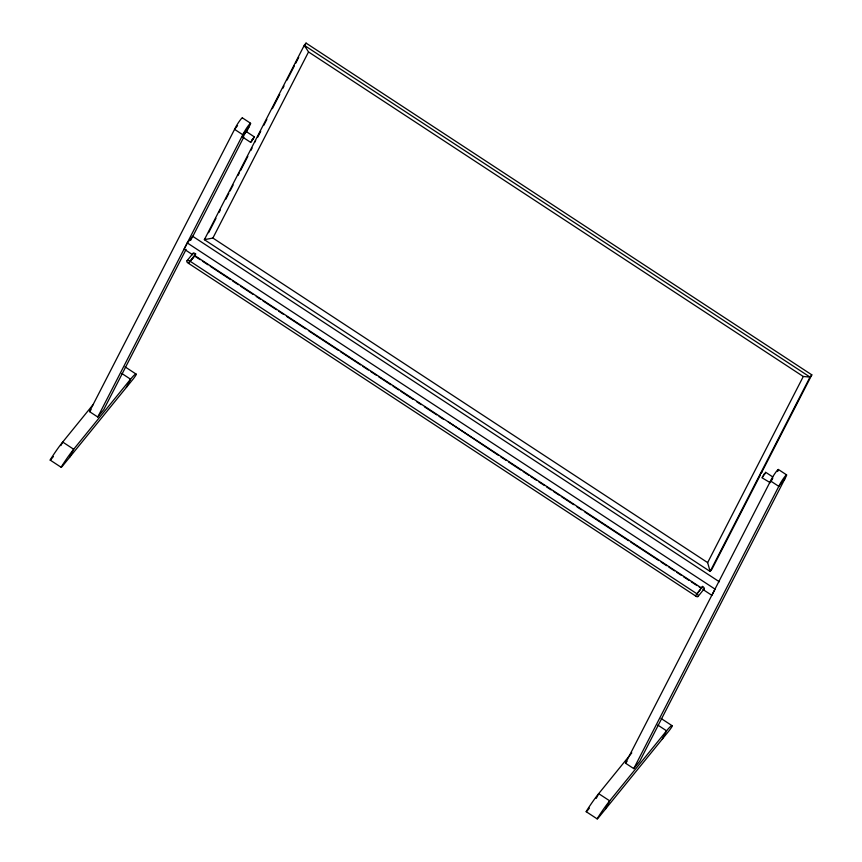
<?xml version="1.0" encoding="UTF-8"?>
<svg xmlns="http://www.w3.org/2000/svg" width="862" height="862" viewBox="0 0 862 862"><rect width="100%" height="100%" fill="white"/><g stroke="black" fill="none" stroke-linecap="round" stroke-linejoin="round"><path stroke-width="1.29" d="M61.18 467.301L61.601 466.417A24.739 2.575 -56.7 0 1 73.69 449.253L130.561 379.205A24.739 2.575 -56.7 0 1 136.271 374.453L135.668 375.563A6.961 0.722 -56.7 0 1 133.05 379.183L62.7 465.825A6.961 0.722 -56.7 0 1 61.18 467.301L50.19 460.092L50.61 459.209A24.739 2.575 -56.7 0 1 62.7 442.044L93.258 404.407M189.877 261.1L696.712 593.638M597.183 818.9L597.603 818.016A24.739 2.575 -56.7 0 1 609.693 800.852L666.563 730.814A24.739 2.575 -56.7 0 1 672.274 726.052L671.66 727.172A6.961 0.722 -56.7 0 1 669.041 730.782L598.702 817.424A6.961 0.722 -56.7 0 1 597.183 818.9L586.192 811.692L586.602 810.808A24.739 2.575 -56.7 0 1 598.691 793.643L631.792 752.871M765.445 472.645L761.911 477.731L770.251 482.688M245.713 132.339L246.026 131.412L242.405 136.95L250.648 142.359L252.286 140.463M60.879 445.589L62.7 442.044L73.69 449.253L69.445 457.528M186.106 249.387L103.742 409.644L97.762 417.014L89.508 411.605L235.638 127.285A6.616 0.69 -56.7 0 1 239.981 120.389A6.616 0.69 -56.7 0 1 242.373 118.191M97.762 417.014L243.881 132.694A6.616 0.69 -56.7 0 1 249.107 124.667A6.616 0.69 -56.7 0 1 249.861 125.324L246.349 132.177M719.339 581.775L192.711 236.317L187.323 242.955L184.134 249.161L192.689 254.764M190.588 240.455L192.711 236.317M192.258 237.427L243.881 136.961M188.595 263.384L195.642 253.945L194.823 253.396A1.649 1.153 39.1 0 0 192.819 253.827M126.315 387.48L130.561 379.205L121.768 373.44M195.642 253.945L194.586 256.014L200.189 259.688M208.615 232.697L215.963 218.388M219.034 212.429L220.263 210.048M225.769 199.316L228.839 193.347M230.068 190.965L233.128 185.007M238.031 175.46L239.259 173.079M240.476 170.698L247.836 156.388M250.896 150.419L252.124 148.038M257.641 137.306L260.701 131.347M263.772 125.378L266.832 119.419M272.349 108.687L279.708 94.378M282.768 88.409L283.997 86.028M287.057 80.069L294.416 65.76M295.634 63.368L298.705 57.409M304.221 46.677L306.053 43.1L811.821 374.862L761.566 472.645M205.565 238.214L204.369 239.679L710.126 571.452L810.021 377.082L304.264 45.309L204.369 239.679L212.882 238.052L308.531 51.946L304.264 45.309L306.053 43.1M448.229 421.841L498.473 455.351M760.338 475.037L711.926 569.232L710.126 571.452L707.648 562.606L803.298 376.5L810.021 377.082L811.821 374.862M695.451 595.868L702.508 586.429L703.327 586.968A1.649 1.153 39.1 0 1 703.026 589.349M702.508 586.429L701.442 588.498L699.201 587.022M596.267 798.374L598.691 793.643L609.693 800.852L605.436 809.127M633.753 768.613L779.873 484.293A6.616 0.69 -56.7 0 1 785.099 476.266A6.616 0.69 -56.7 0 1 785.864 476.923L639.744 761.243L633.753 768.613L625.51 763.204L771.63 478.884A6.616 0.69 -56.7 0 1 776.856 470.857A6.616 0.69 -56.7 0 1 777.621 471.514M662.307 739.079L666.563 730.814L657.76 725.039M252.932 139.094C253.859 137.069 250.659 141.939 252.21 140.194M764.185 474.466L764.443 473.852L763.301 475.792M770.466 482.214L771.199 480.931M245.39 132.931L244.043 135.054M253.223 139.03L254.268 136.821L246.026 131.412M761.275 472.936L761.696 472.053L760.403 474.143M764.486 474.402L764.896 473.712M771.662 480.209L772.136 479.498M243.58 135.7L242.405 136.95M255.637 140.56L254.786 142.219M762.654 477.031L763.086 476.481M235.315 128.438L237.567 125.669M248.806 127.393L242.815 134.763L234.572 129.354M187.108 260.669L193.099 253.299M190.179 261.283L194.79 255.594L701.657 588.078M190.836 260.615L193.831 256.93M89.508 411.605L91.006 409.762M51.709 458.606L53.39 456.537M772.815 478.194L770.563 480.953L778.817 486.362L784.797 478.992M697.035 593.767L700.116 589.974M698.004 596.515L703.985 589.145M625.51 763.204L627.008 761.361M587.712 810.205L589.392 808.136M254.268 136.821L250.648 142.359M308.531 51.946L803.298 376.5M242.373 117.868L250.616 123.277M778.364 469.467L786.607 474.876M765.531 472.193L772.751 476.923M212.882 238.052L707.648 562.606M187.323 242.955L715.072 589.145L711.883 595.351L703.338 589.737M202.43 261.154L208.033 264.839M210.285 266.304L230.466 279.547M232.708 281.023L238.311 284.697M240.563 286.173L252.889 294.265M256.262 296.463L260.744 299.405M262.985 300.881L276.443 309.706M278.685 311.182L283.167 314.124M286.529 316.332L305.601 328.831M308.962 331.04L338.119 350.166M340.361 351.631L360.542 364.874M362.783 366.35L368.397 370.024M370.638 371.5L376.241 375.175M378.483 376.651L390.82 384.743M393.061 386.208L398.675 389.883M400.916 391.359L413.254 399.451M416.615 401.66L421.098 404.601M424.46 406.81L436.797 414.902M439.038 416.368L443.531 419.309M500.714 456.828L506.328 460.502M508.569 461.978L520.896 470.07M523.148 471.536L528.751 475.221M530.992 476.686L536.606 480.36M538.847 481.836L544.45 485.511M546.691 486.987L551.174 489.928M553.426 491.394L559.029 495.079M561.27 496.544L573.607 504.636M576.969 506.845L581.451 509.787M584.824 511.996L628.549 540.679M630.801 542.155L658.827 560.548M661.068 562.013L666.682 565.698M668.923 567.164L674.526 570.838M676.767 572.314L681.26 575.256M683.501 576.732L689.104 580.406M691.346 581.872L696.959 585.557M189.662 261.315L188.832 260.777A1.649 1.153 39.1 0 0 186.925 260.906A1.649 1.153 39.1 0 0 187.765 262.845L696.28 596.407A1.649 1.153 39.1 0 0 698.188 596.278A1.649 1.153 39.1 0 0 697.347 594.338L696.518 593.799M125.065 366.846L136.056 374.065M661.057 718.445L672.058 725.664M51.354 459.037A6.961 0.722 -56.7 0 1 50.19 460.092M587.528 810.431A6.961 0.722 -56.7 0 1 586.192 811.692"/></g></svg>
